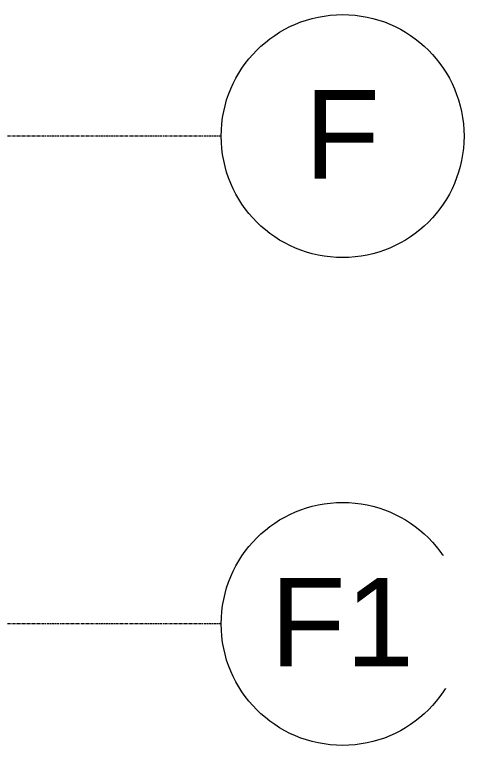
# Model space of a CAD drawing. Header units: millimetres. Extents: x -38576 to 20330, y -28812 to 13605.
# Drawn here: x 6509 to 8560, y -1862 to 1446 of the extents above; entities that cross this region are included whole.
import ezdxf

# ---------------------------------------------------------------- set-up
doc = ezdxf.new("R2010")
doc.units = ezdxf.units.MM
doc.linetypes.add('Grid Line', pattern=[22.225, 12.7, -3.175, 3.175, -3.175])
doc.layers.add('S-GRID', color=1, linetype='Continuous', lineweight=5)
doc.layers.add('S-GRID-IDEN', color=1, linetype='Continuous', lineweight=5)
doc.styles.add('Arial_1', font='arial.ttf', dxfattribs={"height": 400})

# ---------------------------------------------------------------- blocks, each defined once
blk = doc.blocks.new('Grid - M_Grid Head - Circle-13408-Clerestory - Level')
at = {"layer": 'S-GRID-IDEN'}
blk.add_circle((0, 0), 5.5, dxfattribs=at)

msp = doc.modelspace()

# ---------------------------------------------------------------- linework, layer by layer
at = {"layer": 'S-GRID', "linetype": 'Grid Line'}
for p, q in [((7444.6, 896.3), (-35318.6, 896.3)), ((7444.6, -1311.7), (-35318.6, -1311.7))]:
    msp.add_line(p, q, dxfattribs=at)

# ---------------------------------------------------------------- block references
at = {"layer": 'S-GRID-IDEN', "xscale": 99.99999999999993, "yscale": 99.99999999999993, "zscale": 99.99999999999993, "rotation": 89.9999999999999}
for p in [(7994.6, 896.3), (7994.6, -1311.7)]:
    msp.add_blockref('Grid - M_Grid Head - Circle-13408-Clerestory - Level', p, dxfattribs=at)

# ---------------------------------------------------------------- next in the draw order: texts
at = {"layer": 'S-GRID-IDEN', "char_height": 400, "attachment_point": 1, "style": 'Arial_1', "bg_fill": 3, "box_fill_scale": 1.25, "bg_fill_color": 256, "bg_fill_true_color": 13158600, "bg_fill_transparency": 0}
for s, insert, width in [('F', (7821.7, 1104.4), 416.877), ('F1', (7666.2, -1103.6), 793.671)]:
    msp.add_mtext(s, dxfattribs=dict(at, insert=insert, width=width))

doc.saveas('drawing.dxf')
